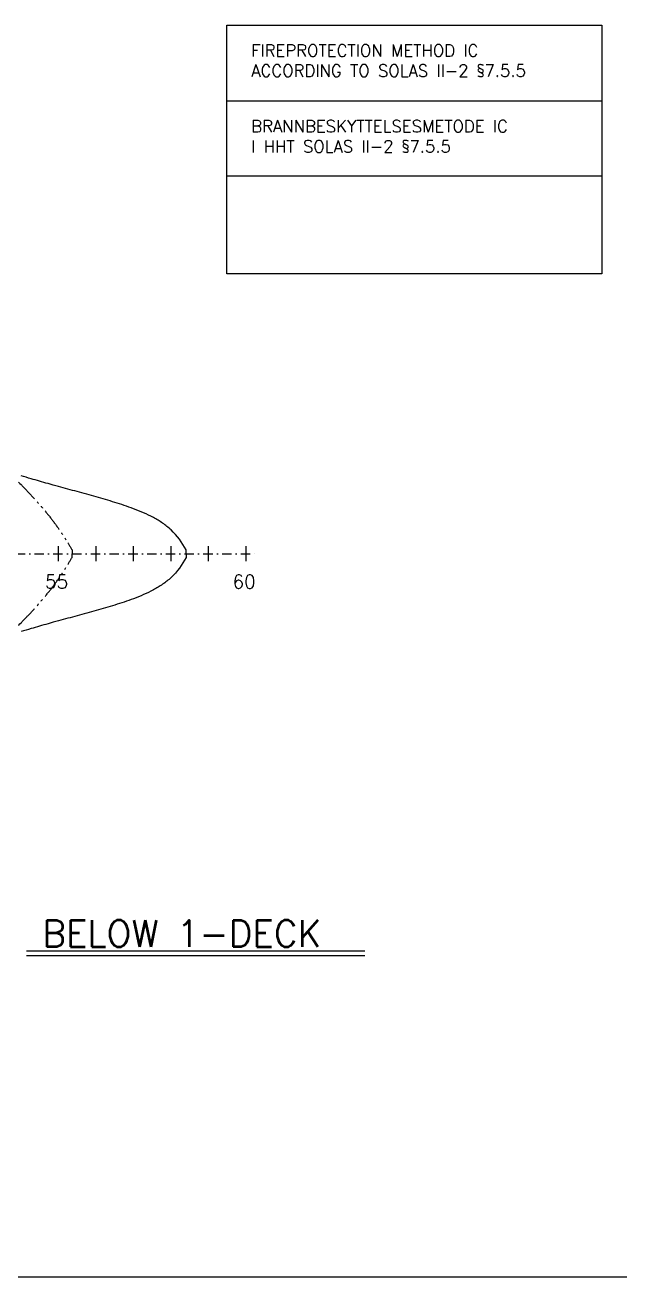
# Model space of a CAD drawing. Header units: millimetres. Extents: x 1084702 to 1166801, y 36632 to 124519.
# Drawn here: x 1124447 to 1132379, y 38184 to 54884 of the extents above; entities that cross this region are included whole.
import ezdxf

# ---------------------------------------------------------------- set-up
doc = ezdxf.new("R2010")
doc.units = ezdxf.units.MM
doc.header["$LTSCALE"] = 250
for name, pattern in [('CENTER', [3, 2.5, -0.25, 0, -0.25]), ('DASHDOT', [1, 0.5, -0.25, 0, -0.25]), ('PHANTOM', [2.1, 1.25, -0.2, 0.125, -0.2, 0.125, -0.2])]:
    doc.linetypes.add(name, pattern=pattern)
doc.layers.get('0').update_dxf_attribs({"color": 255})
for name, color, linetype in [('%legend', 1, 'Continuous'), ('S0CO1', 1, 'Continuous'), ('S0TX2', 2, 'Continuous')]:
    doc.layers.add(name, color=color, linetype=linetype)
doc.styles.add('18', font='romans', dxfattribs={"height": 180})
doc.styles.add('25', font='romans', dxfattribs={"height": 2.5})
doc.styles.add('ROMANS', font='ROMANS.shx', dxfattribs={"height": 100})

# ---------------------------------------------------------------- blocks, each defined once
blk = doc.blocks.new('A$C64097268')
at = {"linetype": 'DASHDOT'}
blk.add_line((-2084, 0), (35129, 0), dxfattribs=at)
for p, q in [((32500, -100), (32500, 100)), ((33000, -100), (33000, 100)), ((33500, -100), (33500, 100)), ((34000, -100), (34000, 100)), ((34500, -100), (34500, 100)), ((35000, -100), (35000, 100))]:
    blk.add_line(p, q)
at = {"style": '18'}
for s, p in [('55', (32320, -464)), ('60', (34820, -464))]:
    blk.add_text(s, height=180, dxfattribs=at).set_placement(p)
blk = doc.blocks.new('BL_1-deck_B4_2')
at = {"linetype": 'PHANTOM', "flags": 128}
for points in [[(93380, 20884), (96111, 20884, -0.005849), (96370, 20881, -0.005331), (96630, 20872, -0.009245), (97130, 20840, -0.00594), (97630, 20793, -0.004913), (98130, 20735, -0.004009), (98630, 20669, -0.004748), (99131, 20593, -0.008536), (99630, 20503, -0.008783), (100131, 20395, -0.00552), (100630, 20273, -0.008028), (101384, 20066, -0.011487), (102130, 19830, -0.004117), (102332, 19759, -0.007077), (102532, 19684, -0.010054), (102811, 19568, -0.006144), (103086, 19443, -0.004194), (103358, 19312), (103630, 19179), (103822, 19084, -0.00357), (104013, 18988, -0.005201), (104203, 18888, -0.008444), (104390, 18784, -0.018076), (104767, 18545, -0.004435), (105130, 18283, -0.007108), (105381, 18086, -0.00147), (105630, 17883, -0.001114), (105887, 17672, -0.005343), (106141, 17457, -0.007454), (106390, 17236, -0.011683), (106630, 17005, -0.016924), (106892, 16723, -0.025558), (107130, 16419, -0.024191), (107310, 16134), (107310, 16084)], [(93380, 11284), (96111, 11284, 0.005849), (96370, 11287, 0.005331), (96630, 11296, 0.009245), (97130, 11327, 0.00594), (97630, 11374, 0.004913), (98130, 11432, 0.004009), (98630, 11499, 0.004748), (99131, 11575, 0.008536), (99630, 11664, 0.008783), (100131, 11772, 0.00552), (100630, 11895, 0.008028), (101384, 12101, 0.011487), (102130, 12337, 0.004117), (102332, 12408, 0.007077), (102532, 12484, 0.010054), (102811, 12600, 0.006144), (103086, 12725, 0.004194), (103358, 12856), (103630, 12989), (103822, 13084, 0.00357), (104013, 13180, 0.005201), (104203, 13279, 0.008444), (104390, 13384, 0.018076), (104767, 13622, 0.004435), (105130, 13884, 0.007108), (105381, 14082, 0.00147), (105630, 14284, 0.001114), (105887, 14496, 0.005343), (106141, 14711, 0.007454), (106390, 14932, 0.011683), (106630, 15162, 0.016924), (106892, 15445, 0.025558), (107130, 15749, 0.024191), (107310, 16034), (107310, 16084)]]:
    blk.add_lwpolyline(points, format="xyb", dxfattribs=at)
at = {"flags": 128}
for points in [[(108830, 16084), (108830, 16134, 0.090984), (108630, 16401, 0.036628), (108517, 16492, 0.026745), (108394, 16567, 0.021833), (108264, 16630, 0.011986), (108130, 16684, 0.015081), (107881, 16768, 0.006007), (107630, 16843, 0.002798), (107380, 16912, -0.001221), (107130, 16980), (107060, 16999), (106990, 17019, -0.002834), (106763, 17084, -0.001568), (106630, 17123, -0.003007)], [(108830, 16084), (108830, 16034, -0.090984), (108630, 15766, -0.036628), (108517, 15676, -0.026745), (108394, 15601, -0.021833), (108264, 15538, -0.011986), (108130, 15484, -0.015081), (107881, 15399, -0.006007), (107630, 15325, -0.002798), (107380, 15256, 0.001221), (107130, 15188), (107060, 15169), (106990, 15149, 0.002834), (106763, 15084, 0.001568), (106630, 15044, 0.003007)]]:
    blk.add_lwpolyline(points, format="xyb", dxfattribs=at)

msp = doc.modelspace()

# ---------------------------------------------------------------- linework, layer by layer
at = {"layer": '%legend', "lineweight": -3}
for p, q in [((1127138, 53874), (1132137, 53874)), ((1127138, 52871), (1132137, 52871))]:
    msp.add_line(p, q, dxfattribs=at)
msp.add_lwpolyline([(1127138, 54884), (1132137, 54884), (1132137, 51563), (1127138, 51563)], close=True, dxfattribs=at)
at = {"layer": 'S0CO1', "color": 6}
msp.add_line((1085898, 38184), (1164926, 38184), dxfattribs=at)
at = {"layer": 'S0TX2'}
for p, q in [((1124464, 42536), (1128978, 42536)), ((1124464, 42474), (1128978, 42474))]:
    msp.add_line(p, q, dxfattribs=at)

# ---------------------------------------------------------------- block references
for name, p in [('BL_1-deck_B4_2', (1017763, 31748)), ('A$C64097268', (1092393, 47832))]:
    msp.add_blockref(name, p)
at = {"linetype": 'CENTER'}
msp.add_blockref('A$C64097268', (1092393, 47832), dxfattribs=at)

# ---------------------------------------------------------------- texts
at = {"layer": 'S0TX2', "style": '25'}
msp.add_text('BELOW 1-DECK', height=351.56, dxfattribs=at).set_placement((1124675, 42590))
at = {"layer": 'S0TX2', "char_height": 161, "attachment_point": 1, "style": 'ROMANS'}
for s, width, heights, insert in [('FIREPROTECTION METHOD IC\\PACCORDING TO SOLAS II-2 §7.5.5', 7404.68, [1041], (1127462, 54624)), ('BRANNBESKYTTELSESMETODE IC\\PI HHT SOLAS II-2 §7.5.5', 7424.44, [955], (1127462, 53614))]:
    msp.add_mtext_dynamic_manual_height_columns(s, width=width, gutter_width=1000, heights=heights, dxfattribs=dict(at, insert=insert))

doc.saveas('drawing.dxf')
